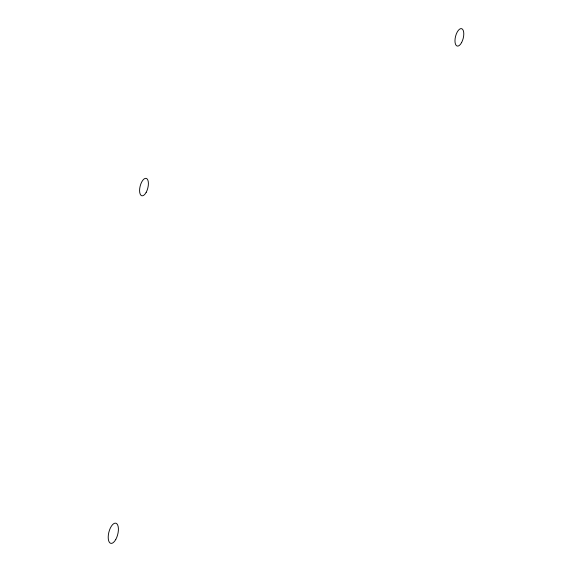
<?xml version="1.0" encoding="UTF-8"?>
<svg xmlns="http://www.w3.org/2000/svg" width="572" height="572" viewBox="0 0 572 572"><rect width="100%" height="100%" fill="white"/><g stroke="black" fill="none" stroke-linecap="round" stroke-linejoin="round"><path stroke-width="0.86" d="M146.182 192.328A8.988 3.954 -75.9 0 0 146.225 178.371A8.988 3.954 -75.9 0 0 139.582 190.526A8.988 3.954 -75.9 0 0 146.182 192.328M461.568 42.621A8.988 3.954 -75.9 0 0 461.611 28.657A8.988 3.954 -75.9 0 0 454.969 40.812A8.988 3.954 -75.9 0 0 461.568 42.621M115.751 539.51A10.389 4.569 -75.9 0 0 115.973 523.23A10.389 4.569 -75.9 0 0 108.208 537.072A10.389 4.569 -75.9 0 0 115.751 539.51"/></g></svg>
